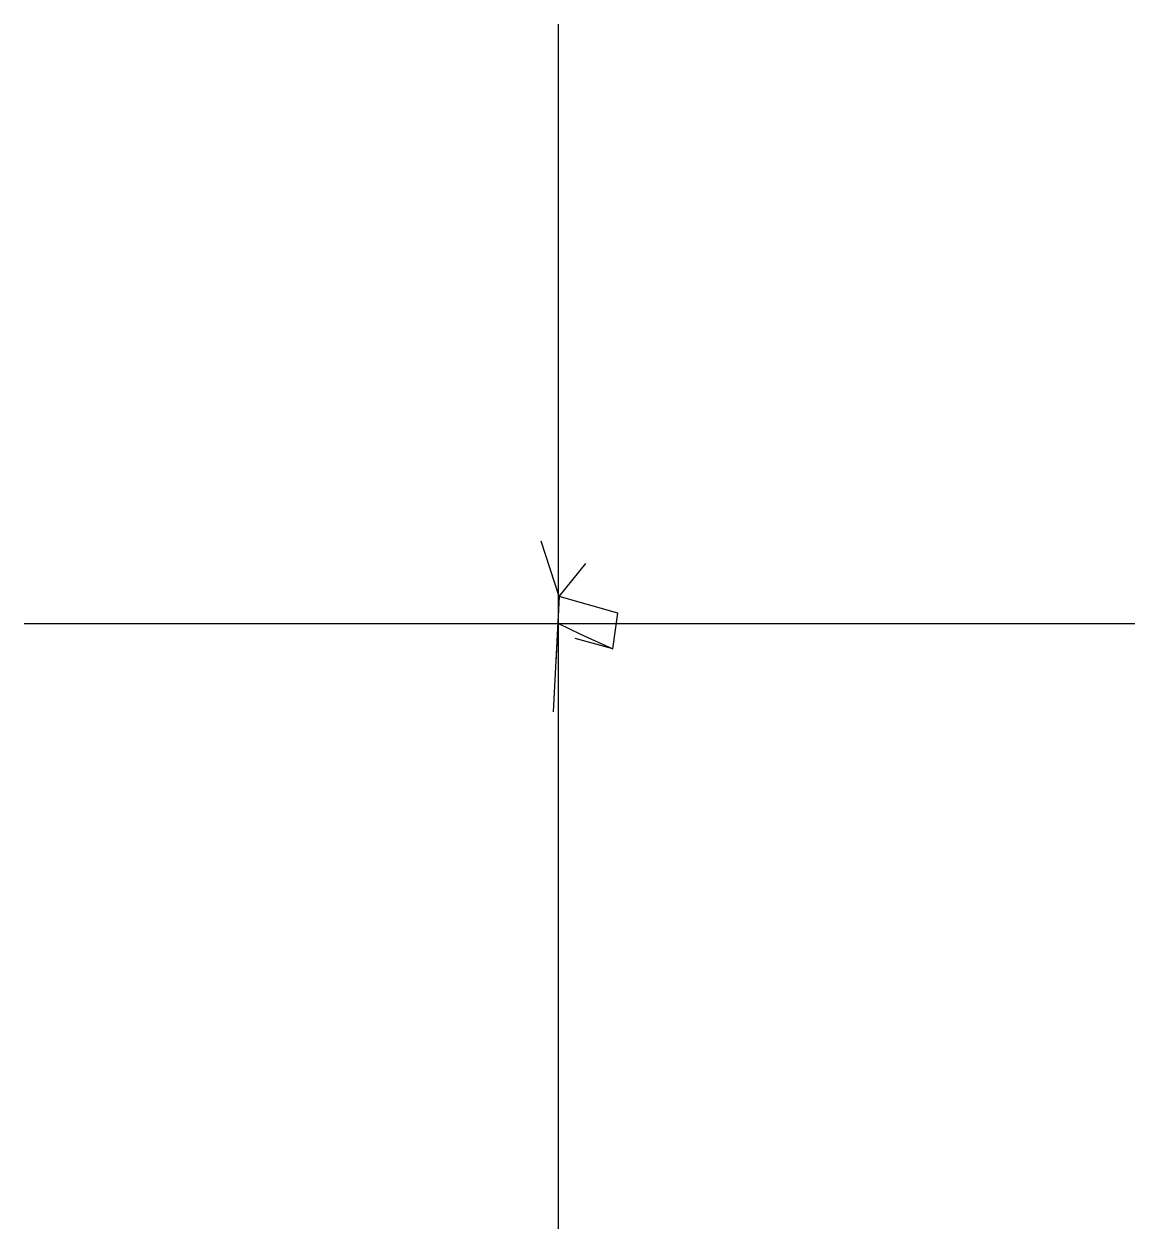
# Model space of a CAD drawing. Extents: x -52 to 56, y -59 to 58.
import ezdxf

# ---------------------------------------------------------------- set-up
doc = ezdxf.new("R2010")
doc.units = 0
doc.layers.add('CentreLine', color=5, linetype='CONTINUOUS')
doc.layers.add('Grid', color=7, linetype='CONTINUOUS')

msp = doc.modelspace()

# ---------------------------------------------------------------- linework, layer by layer
at = {"layer": 'CentreLine'}
for p, q in [((0.08, 2.61, 7.26), (-1.66, 7.97, 4.01)), ((0.08, 2.61, 7.26), (2.67, 5.81, 6)), ((0.08, 2.61, 7.26), (-0.5, -8.56, 23.84)), ((0.08, 2.61, 7.26), (-0.25, -3.75, 16.7)), ((5.75, 0.99, 5.23), (0.08, 2.61, 7.26)), ((0, 0), (2.14, -1.04, 0.77)), ((5.27, -2.44, 8.03), (5.75, 0.99, 5.23)), ((2.14, -1.04, 0.77), (5.27, -2.44, 3)), ((5.27, -2.44, 8.03), (1.64, -1.46, 6.66)), ((5.27, -2.44, 3), (5.27, -2.44, 8.03))]:
    msp.add_line(p, q, dxfattribs=at)
at = {"layer": 'Grid'}
for p, q in [((0, -58.56), (0, 57.97)), ((-51.66, 0), (55.75, 0))]:
    msp.add_line(p, q, dxfattribs=at)

doc.saveas('drawing.dxf')
